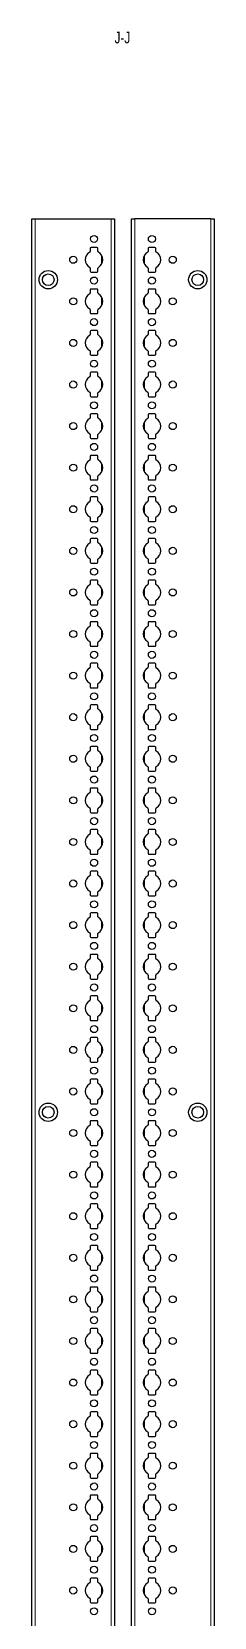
# Model space of a CAD drawing. Header units: millimetres. Extents: x -199 to 1318, y -1371 to 1377.
# Drawn here: x 1209 to 1318, y 7 to 960 of the extents above; entities that cross this region are included whole.
import ezdxf

# ---------------------------------------------------------------- set-up
doc = ezdxf.new("R2010")
doc.units = ezdxf.units.MM
doc.layers.add('FORMAT', color=7, linetype='Continuous')
doc.styles.add('SLDTEXTSTYLE0', font='TXT', dxfattribs={"width": 0.75})

msp = doc.modelspace()

# ---------------------------------------------------------------- linework, layer by layer
at = {"color": 7, "linetype": 'Continuous', "lineweight": 25}
for p, q in [((1208.55, -851.79), (1208.55, 847.21)), ((1208.55, 847.21), (1210.55, 847.21)), ((1210.55, 847.21), (1256.25, 847.21)), ((1256.25, 847.21), (1258.25, 847.21)), ((1258.25, 847.21), (1258.25, -851.79)), ((1268.25, -851.79), (1268.25, 847.21)), ((1268.25, 847.21), (1270.25, 847.21)), ((1315.95, 847.21), (1270.25, 847.21)), ((1315.95, 847.21), (1317.95, 847.21)), ((1317.95, 847.21), (1317.95, -851.79)), ((1243.6, 829.61), (1243.6, 827.73)), ((1247.7, 830.11), (1244.1, 830.11)), ((1248.2, 827.73), (1248.2, 829.61)), ((1278.3, 829.61), (1278.3, 827.73)), ((1282.4, 830.11), (1278.8, 830.11)), ((1282.9, 827.73), (1282.9, 829.61)), ((1243.6, 817.68), (1243.6, 815.81)), ((1244.1, 815.31), (1247.7, 815.31)), ((1248.2, 815.81), (1248.2, 817.68)), ((1278.3, 817.68), (1278.3, 815.81)), ((1278.8, 815.31), (1282.4, 815.31)), ((1282.9, 815.81), (1282.9, 817.68)), ((1243.6, 804.61), (1243.6, 802.73)), ((1247.7, 805.11), (1244.1, 805.11)), ((1248.2, 802.73), (1248.2, 804.61)), ((1278.3, 804.61), (1278.3, 802.73)), ((1282.4, 805.11), (1278.8, 805.11)), ((1282.9, 802.73), (1282.9, 804.61)), ((1243.6, 792.68), (1243.6, 790.81)), ((1248.2, 790.81), (1248.2, 792.68)), ((1278.3, 792.68), (1278.3, 790.81)), ((1282.9, 790.81), (1282.9, 792.68)), ((1244.1, 790.31), (1247.7, 790.31)), ((1278.8, 790.31), (1282.4, 790.31)), ((1243.6, 779.61), (1243.6, 777.73)), ((1247.7, 780.11), (1244.1, 780.11)), ((1248.2, 777.73), (1248.2, 779.61)), ((1278.3, 779.61), (1278.3, 777.73)), ((1282.4, 780.11), (1278.8, 780.11)), ((1282.9, 777.73), (1282.9, 779.61)), ((1243.6, 767.68), (1243.6, 765.81)), ((1244.1, 765.31), (1247.7, 765.31)), ((1248.2, 765.81), (1248.2, 767.68)), ((1278.3, 767.68), (1278.3, 765.81)), ((1278.8, 765.31), (1282.4, 765.31)), ((1282.9, 765.81), (1282.9, 767.68)), ((1243.6, 754.61), (1243.6, 752.73)), ((1247.7, 755.11), (1244.1, 755.11)), ((1248.2, 752.73), (1248.2, 754.61)), ((1278.3, 754.61), (1278.3, 752.73)), ((1282.4, 755.11), (1278.8, 755.11)), ((1282.9, 752.73), (1282.9, 754.61)), ((1243.6, 742.68), (1243.6, 740.81)), ((1244.1, 740.31), (1247.7, 740.31)), ((1248.2, 740.81), (1248.2, 742.68)), ((1278.3, 742.68), (1278.3, 740.81)), ((1278.8, 740.31), (1282.4, 740.31)), ((1282.9, 740.81), (1282.9, 742.68)), ((1243.6, 729.61), (1243.6, 727.73)), ((1247.7, 730.11), (1244.1, 730.11)), ((1248.2, 727.73), (1248.2, 729.61)), ((1278.3, 729.61), (1278.3, 727.73)), ((1282.4, 730.11), (1278.8, 730.11)), ((1282.9, 727.73), (1282.9, 729.61)), ((1243.6, 717.68), (1243.6, 715.81)), ((1244.1, 715.31), (1247.7, 715.31)), ((1248.2, 715.81), (1248.2, 717.68)), ((1278.3, 717.68), (1278.3, 715.81)), ((1278.8, 715.31), (1282.4, 715.31)), ((1282.9, 715.81), (1282.9, 717.68)), ((1243.6, 704.61), (1243.6, 702.73)), ((1247.7, 705.11), (1244.1, 705.11)), ((1248.2, 702.73), (1248.2, 704.61)), ((1278.3, 704.61), (1278.3, 702.73)), ((1282.4, 705.11), (1278.8, 705.11)), ((1282.9, 702.73), (1282.9, 704.61)), ((1243.6, 692.68), (1243.6, 690.81)), ((1244.1, 690.31), (1247.7, 690.31)), ((1248.2, 690.81), (1248.2, 692.68)), ((1278.3, 692.68), (1278.3, 690.81)), ((1278.8, 690.31), (1282.4, 690.31)), ((1282.9, 690.81), (1282.9, 692.68)), ((1243.6, 679.61), (1243.6, 677.73)), ((1247.7, 680.11), (1244.1, 680.11)), ((1248.2, 677.73), (1248.2, 679.61)), ((1278.3, 679.61), (1278.3, 677.73)), ((1282.4, 680.11), (1278.8, 680.11)), ((1282.9, 677.73), (1282.9, 679.61)), ((1243.6, 667.68), (1243.6, 665.81)), ((1248.2, 665.81), (1248.2, 667.68)), ((1278.3, 667.68), (1278.3, 665.81)), ((1282.9, 665.81), (1282.9, 667.68)), ((1244.1, 665.31), (1247.7, 665.31)), ((1278.8, 665.31), (1282.4, 665.31)), ((1243.6, 654.61), (1243.6, 652.73)), ((1247.7, 655.11), (1244.1, 655.11)), ((1248.2, 652.73), (1248.2, 654.61)), ((1278.3, 654.61), (1278.3, 652.73)), ((1282.4, 655.11), (1278.8, 655.11)), ((1282.9, 652.73), (1282.9, 654.61)), ((1243.6, 642.68), (1243.6, 640.81)), ((1244.1, 640.31), (1247.7, 640.31)), ((1248.2, 640.81), (1248.2, 642.68)), ((1278.3, 642.68), (1278.3, 640.81)), ((1278.8, 640.31), (1282.4, 640.31)), ((1282.9, 640.81), (1282.9, 642.68)), ((1243.6, 629.61), (1243.6, 627.73)), ((1247.7, 630.11), (1244.1, 630.11)), ((1248.2, 627.73), (1248.2, 629.61)), ((1278.3, 629.61), (1278.3, 627.73)), ((1282.4, 630.11), (1278.8, 630.11)), ((1282.9, 627.73), (1282.9, 629.61)), ((1243.6, 617.68), (1243.6, 615.81)), ((1244.1, 615.31), (1247.7, 615.31)), ((1248.2, 615.81), (1248.2, 617.68)), ((1278.3, 617.68), (1278.3, 615.81)), ((1278.8, 615.31), (1282.4, 615.31)), ((1282.9, 615.81), (1282.9, 617.68)), ((1243.6, 604.61), (1243.6, 602.73)), ((1247.7, 605.11), (1244.1, 605.11)), ((1248.2, 602.73), (1248.2, 604.61)), ((1278.3, 604.61), (1278.3, 602.73)), ((1282.4, 605.11), (1278.8, 605.11)), ((1282.9, 602.73), (1282.9, 604.61)), ((1243.6, 592.68), (1243.6, 590.81)), ((1248.2, 590.81), (1248.2, 592.68)), ((1278.3, 592.68), (1278.3, 590.81)), ((1282.9, 590.81), (1282.9, 592.68)), ((1244.1, 590.31), (1247.7, 590.31)), ((1278.8, 590.31), (1282.4, 590.31)), ((1243.6, 579.61), (1243.6, 577.73)), ((1247.7, 580.11), (1244.1, 580.11)), ((1248.2, 577.73), (1248.2, 579.61)), ((1278.3, 579.61), (1278.3, 577.73)), ((1282.4, 580.11), (1278.8, 580.11)), ((1282.9, 577.73), (1282.9, 579.61)), ((1243.6, 567.68), (1243.6, 565.81)), ((1244.1, 565.31), (1247.7, 565.31)), ((1248.2, 565.81), (1248.2, 567.68)), ((1278.3, 567.68), (1278.3, 565.81)), ((1278.8, 565.31), (1282.4, 565.31)), ((1282.9, 565.81), (1282.9, 567.68)), ((1243.6, 554.61), (1243.6, 552.73)), ((1247.7, 555.11), (1244.1, 555.11)), ((1248.2, 552.73), (1248.2, 554.61)), ((1278.3, 554.61), (1278.3, 552.73)), ((1282.4, 555.11), (1278.8, 555.11)), ((1282.9, 552.73), (1282.9, 554.61)), ((1243.6, 542.68), (1243.6, 540.81)), ((1244.1, 540.31), (1247.7, 540.31)), ((1248.2, 540.81), (1248.2, 542.68)), ((1278.3, 542.68), (1278.3, 540.81)), ((1278.8, 540.31), (1282.4, 540.31)), ((1282.9, 540.81), (1282.9, 542.68)), ((1243.6, 529.61), (1243.6, 527.73)), ((1247.7, 530.11), (1244.1, 530.11)), ((1248.2, 527.73), (1248.2, 529.61)), ((1278.3, 529.61), (1278.3, 527.73)), ((1282.4, 530.11), (1278.8, 530.11)), ((1282.9, 527.73), (1282.9, 529.61)), ((1243.6, 517.68), (1243.6, 515.81)), ((1244.1, 515.31), (1247.7, 515.31)), ((1248.2, 515.81), (1248.2, 517.68)), ((1278.3, 517.68), (1278.3, 515.81)), ((1278.8, 515.31), (1282.4, 515.31)), ((1282.9, 515.81), (1282.9, 517.68)), ((1243.6, 504.61), (1243.6, 502.73)), ((1247.7, 505.11), (1244.1, 505.11)), ((1248.2, 502.73), (1248.2, 504.61)), ((1278.3, 504.61), (1278.3, 502.73)), ((1282.4, 505.11), (1278.8, 505.11)), ((1282.9, 502.73), (1282.9, 504.61)), ((1243.6, 492.68), (1243.6, 490.81)), ((1244.1, 490.31), (1247.7, 490.31)), ((1248.2, 490.81), (1248.2, 492.68)), ((1278.3, 492.68), (1278.3, 490.81)), ((1278.8, 490.31), (1282.4, 490.31)), ((1282.9, 490.81), (1282.9, 492.68)), ((1243.6, 479.61), (1243.6, 477.73)), ((1247.7, 480.11), (1244.1, 480.11)), ((1248.2, 477.73), (1248.2, 479.61)), ((1278.3, 479.61), (1278.3, 477.73)), ((1282.4, 480.11), (1278.8, 480.11)), ((1282.9, 477.73), (1282.9, 479.61)), ((1243.6, 467.68), (1243.6, 465.81)), ((1248.2, 465.81), (1248.2, 467.68)), ((1278.3, 467.68), (1278.3, 465.81)), ((1282.9, 465.81), (1282.9, 467.68)), ((1244.1, 465.31), (1247.7, 465.31)), ((1278.8, 465.31), (1282.4, 465.31)), ((1243.6, 454.61), (1243.6, 452.73)), ((1247.7, 455.11), (1244.1, 455.11)), ((1248.2, 452.73), (1248.2, 454.61)), ((1278.3, 454.61), (1278.3, 452.73)), ((1282.4, 455.11), (1278.8, 455.11)), ((1282.9, 452.73), (1282.9, 454.61)), ((1243.6, 442.68), (1243.6, 440.81)), ((1244.1, 440.31), (1247.7, 440.31)), ((1248.2, 440.81), (1248.2, 442.68)), ((1278.3, 442.68), (1278.3, 440.81)), ((1278.8, 440.31), (1282.4, 440.31)), ((1282.9, 440.81), (1282.9, 442.68)), ((1243.6, 429.61), (1243.6, 427.73)), ((1247.7, 430.11), (1244.1, 430.11)), ((1248.2, 427.73), (1248.2, 429.61)), ((1278.3, 429.61), (1278.3, 427.73)), ((1282.4, 430.11), (1278.8, 430.11)), ((1282.9, 427.73), (1282.9, 429.61)), ((1243.6, 417.68), (1243.6, 415.81)), ((1244.1, 415.31), (1247.7, 415.31)), ((1248.2, 415.81), (1248.2, 417.68)), ((1278.3, 417.68), (1278.3, 415.81)), ((1278.8, 415.31), (1282.4, 415.31)), ((1282.9, 415.81), (1282.9, 417.68)), ((1243.6, 404.61), (1243.6, 402.73)), ((1247.7, 405.11), (1244.1, 405.11)), ((1248.2, 402.73), (1248.2, 404.61)), ((1278.3, 404.61), (1278.3, 402.73)), ((1282.4, 405.11), (1278.8, 405.11)), ((1282.9, 402.73), (1282.9, 404.61)), ((1243.6, 392.68), (1243.6, 390.81)), ((1248.2, 390.81), (1248.2, 392.68)), ((1278.3, 392.68), (1278.3, 390.81)), ((1282.9, 390.81), (1282.9, 392.68)), ((1244.1, 390.31), (1247.7, 390.31)), ((1278.8, 390.31), (1282.4, 390.31)), ((1243.6, 379.61), (1243.6, 377.73)), ((1247.7, 380.11), (1244.1, 380.11)), ((1248.2, 377.73), (1248.2, 379.61)), ((1278.3, 379.61), (1278.3, 377.73)), ((1282.4, 380.11), (1278.8, 380.11)), ((1282.9, 377.73), (1282.9, 379.61)), ((1243.6, 367.68), (1243.6, 365.81)), ((1244.1, 365.31), (1247.7, 365.31)), ((1248.2, 365.81), (1248.2, 367.68)), ((1278.3, 367.68), (1278.3, 365.81)), ((1278.8, 365.31), (1282.4, 365.31)), ((1282.9, 365.81), (1282.9, 367.68)), ((1243.6, 354.61), (1243.6, 352.73)), ((1247.7, 355.11), (1244.1, 355.11)), ((1248.2, 352.73), (1248.2, 354.61)), ((1278.3, 354.61), (1278.3, 352.73)), ((1282.4, 355.11), (1278.8, 355.11)), ((1282.9, 352.73), (1282.9, 354.61)), ((1243.6, 342.68), (1243.6, 340.81)), ((1244.1, 340.31), (1247.7, 340.31)), ((1248.2, 340.81), (1248.2, 342.68)), ((1278.3, 342.68), (1278.3, 340.81)), ((1278.8, 340.31), (1282.4, 340.31)), ((1282.9, 340.81), (1282.9, 342.68)), ((1243.6, 329.61), (1243.6, 327.73)), ((1247.7, 330.11), (1244.1, 330.11)), ((1248.2, 327.73), (1248.2, 329.61)), ((1278.3, 329.61), (1278.3, 327.73)), ((1282.4, 330.11), (1278.8, 330.11)), ((1282.9, 327.73), (1282.9, 329.61)), ((1243.6, 317.68), (1243.6, 315.81)), ((1244.1, 315.31), (1247.7, 315.31)), ((1248.2, 315.81), (1248.2, 317.68)), ((1278.3, 317.68), (1278.3, 315.81)), ((1278.8, 315.31), (1282.4, 315.31)), ((1282.9, 315.81), (1282.9, 317.68)), ((1247.7, 305.11), (1244.1, 305.11)), ((1282.4, 305.11), (1278.8, 305.11)), ((1243.6, 304.61), (1243.6, 302.73)), ((1248.2, 302.73), (1248.2, 304.61)), ((1278.3, 304.61), (1278.3, 302.73)), ((1282.9, 302.73), (1282.9, 304.61)), ((1243.6, 292.68), (1243.6, 290.81)), ((1244.1, 290.31), (1247.7, 290.31)), ((1248.2, 290.81), (1248.2, 292.68)), ((1278.3, 292.68), (1278.3, 290.81)), ((1278.8, 290.31), (1282.4, 290.31)), ((1282.9, 290.81), (1282.9, 292.68)), ((1243.6, 279.61), (1243.6, 277.73)), ((1247.7, 280.11), (1244.1, 280.11)), ((1248.2, 277.73), (1248.2, 279.61)), ((1278.3, 279.61), (1278.3, 277.73)), ((1282.4, 280.11), (1278.8, 280.11)), ((1282.9, 277.73), (1282.9, 279.61)), ((1243.6, 267.68), (1243.6, 265.81)), ((1248.2, 265.81), (1248.2, 267.68)), ((1278.3, 267.68), (1278.3, 265.81)), ((1282.9, 265.81), (1282.9, 267.68)), ((1244.1, 265.31), (1247.7, 265.31)), ((1278.8, 265.31), (1282.4, 265.31)), ((1243.6, 254.61), (1243.6, 252.73)), ((1247.7, 255.11), (1244.1, 255.11)), ((1248.2, 252.73), (1248.2, 254.61)), ((1278.3, 254.61), (1278.3, 252.73)), ((1282.4, 255.11), (1278.8, 255.11)), ((1282.9, 252.73), (1282.9, 254.61)), ((1243.6, 242.68), (1243.6, 240.81)), ((1244.1, 240.31), (1247.7, 240.31)), ((1248.2, 240.81), (1248.2, 242.68)), ((1278.3, 242.68), (1278.3, 240.81)), ((1278.8, 240.31), (1282.4, 240.31)), ((1282.9, 240.81), (1282.9, 242.68)), ((1243.6, 229.61), (1243.6, 227.73)), ((1247.7, 230.11), (1244.1, 230.11)), ((1248.2, 227.73), (1248.2, 229.61)), ((1278.3, 229.61), (1278.3, 227.73)), ((1282.4, 230.11), (1278.8, 230.11)), ((1282.9, 227.73), (1282.9, 229.61)), ((1243.6, 217.68), (1243.6, 215.81)), ((1244.1, 215.31), (1247.7, 215.31)), ((1248.2, 215.81), (1248.2, 217.68)), ((1278.3, 217.68), (1278.3, 215.81)), ((1278.8, 215.31), (1282.4, 215.31)), ((1282.9, 215.81), (1282.9, 217.68)), ((1243.6, 204.61), (1243.6, 202.73)), ((1247.7, 205.11), (1244.1, 205.11)), ((1248.2, 202.73), (1248.2, 204.61)), ((1278.3, 204.61), (1278.3, 202.73)), ((1282.4, 205.11), (1278.8, 205.11)), ((1282.9, 202.73), (1282.9, 204.61)), ((1243.6, 192.68), (1243.6, 190.81)), ((1248.2, 190.81), (1248.2, 192.68)), ((1278.3, 192.68), (1278.3, 190.81)), ((1282.9, 190.81), (1282.9, 192.68)), ((1244.1, 190.31), (1247.7, 190.31)), ((1278.8, 190.31), (1282.4, 190.31)), ((1243.6, 179.61), (1243.6, 177.73)), ((1247.7, 180.11), (1244.1, 180.11)), ((1248.2, 177.73), (1248.2, 179.61)), ((1278.3, 179.61), (1278.3, 177.73)), ((1282.4, 180.11), (1278.8, 180.11)), ((1282.9, 177.73), (1282.9, 179.61)), ((1243.6, 167.68), (1243.6, 165.81)), ((1244.1, 165.31), (1247.7, 165.31)), ((1248.2, 165.81), (1248.2, 167.68)), ((1278.3, 167.68), (1278.3, 165.81)), ((1278.8, 165.31), (1282.4, 165.31)), ((1282.9, 165.81), (1282.9, 167.68)), ((1243.6, 154.61), (1243.6, 152.73)), ((1247.7, 155.11), (1244.1, 155.11)), ((1248.2, 152.73), (1248.2, 154.61)), ((1278.3, 154.61), (1278.3, 152.73)), ((1282.4, 155.11), (1278.8, 155.11)), ((1282.9, 152.73), (1282.9, 154.61)), ((1243.6, 142.68), (1243.6, 140.81)), ((1244.1, 140.31), (1247.7, 140.31)), ((1248.2, 140.81), (1248.2, 142.68)), ((1278.3, 142.68), (1278.3, 140.81)), ((1278.8, 140.31), (1282.4, 140.31)), ((1282.9, 140.81), (1282.9, 142.68)), ((1243.6, 129.61), (1243.6, 127.73)), ((1247.7, 130.11), (1244.1, 130.11)), ((1248.2, 127.73), (1248.2, 129.61)), ((1278.3, 129.61), (1278.3, 127.73)), ((1282.4, 130.11), (1278.8, 130.11)), ((1282.9, 127.73), (1282.9, 129.61)), ((1243.6, 117.68), (1243.6, 115.81)), ((1244.1, 115.31), (1247.7, 115.31)), ((1248.2, 115.81), (1248.2, 117.68)), ((1278.3, 117.68), (1278.3, 115.81)), ((1278.8, 115.31), (1282.4, 115.31)), ((1282.9, 115.81), (1282.9, 117.68)), ((1247.7, 105.11), (1244.1, 105.11)), ((1282.4, 105.11), (1278.8, 105.11)), ((1243.6, 104.61), (1243.6, 102.73)), ((1248.2, 102.73), (1248.2, 104.61)), ((1278.3, 104.61), (1278.3, 102.73)), ((1282.9, 102.73), (1282.9, 104.61)), ((1243.6, 92.68), (1243.6, 90.81)), ((1244.1, 90.31), (1247.7, 90.31)), ((1248.2, 90.81), (1248.2, 92.68)), ((1278.3, 92.68), (1278.3, 90.81)), ((1278.8, 90.31), (1282.4, 90.31)), ((1282.9, 90.81), (1282.9, 92.68)), ((1243.6, 79.61), (1243.6, 77.73)), ((1247.7, 80.11), (1244.1, 80.11)), ((1248.2, 77.73), (1248.2, 79.61)), ((1278.3, 79.61), (1278.3, 77.73)), ((1282.4, 80.11), (1278.8, 80.11)), ((1282.9, 77.73), (1282.9, 79.61)), ((1243.6, 67.68), (1243.6, 65.81)), ((1248.2, 65.81), (1248.2, 67.68)), ((1278.3, 67.68), (1278.3, 65.81)), ((1282.9, 65.81), (1282.9, 67.68)), ((1244.1, 65.31), (1247.7, 65.31)), ((1278.8, 65.31), (1282.4, 65.31)), ((1243.6, 54.61), (1243.6, 52.73)), ((1247.7, 55.11), (1244.1, 55.11)), ((1248.2, 52.73), (1248.2, 54.61)), ((1278.3, 54.61), (1278.3, 52.73)), ((1282.4, 55.11), (1278.8, 55.11)), ((1282.9, 52.73), (1282.9, 54.61)), ((1243.6, 42.68), (1243.6, 40.81)), ((1244.1, 40.31), (1247.7, 40.31)), ((1248.2, 40.81), (1248.2, 42.68)), ((1278.3, 42.68), (1278.3, 40.81)), ((1278.8, 40.31), (1282.4, 40.31)), ((1282.9, 40.81), (1282.9, 42.68)), ((1243.6, 29.61), (1243.6, 27.73)), ((1247.7, 30.11), (1244.1, 30.11)), ((1248.2, 27.73), (1248.2, 29.61)), ((1278.3, 29.61), (1278.3, 27.73)), ((1282.4, 30.11), (1278.8, 30.11)), ((1282.9, 27.73), (1282.9, 29.61)), ((1243.6, 17.68), (1243.6, 15.81)), ((1244.1, 15.31), (1247.7, 15.31)), ((1248.2, 15.81), (1248.2, 17.68)), ((1278.3, 17.68), (1278.3, 15.81)), ((1278.8, 15.31), (1282.4, 15.31)), ((1282.9, 15.81), (1282.9, 17.68))]:
    msp.add_line(p, q, dxfattribs=at)
at = {"color": 8, "linetype": 'Continuous', "lineweight": 18}
for p, q in [((1210.55, 847.21), (1210.55, -851.79)), ((1256.25, -851.79), (1256.25, 847.21)), ((1270.25, 847.21), (1270.25, -851.79)), ((1315.95, -851.79), (1315.95, 847.21)), ((1250.4, 820), (1250.4, 825.41)), ((1276.1, 825.41), (1276.1, 820)), ((1250.4, 795), (1250.4, 800.41)), ((1276.1, 800.41), (1276.1, 795)), ((1250.4, 770), (1250.4, 775.41)), ((1276.1, 775.41), (1276.1, 770)), ((1250.4, 745), (1250.4, 750.41)), ((1276.1, 750.41), (1276.1, 745)), ((1250.4, 720), (1250.4, 725.41)), ((1276.1, 725.41), (1276.1, 720)), ((1250.4, 695), (1250.4, 700.41)), ((1276.1, 700.41), (1276.1, 695)), ((1250.4, 670), (1250.4, 675.41)), ((1276.1, 675.41), (1276.1, 670)), ((1250.4, 645), (1250.4, 650.41)), ((1276.1, 650.41), (1276.1, 645)), ((1250.4, 620), (1250.4, 625.41)), ((1276.1, 625.41), (1276.1, 620)), ((1250.4, 595), (1250.4, 600.41)), ((1276.1, 600.41), (1276.1, 595)), ((1250.4, 570), (1250.4, 575.41)), ((1276.1, 575.41), (1276.1, 570)), ((1250.4, 545), (1250.4, 550.41)), ((1276.1, 550.41), (1276.1, 545)), ((1250.4, 520), (1250.4, 525.41)), ((1276.1, 525.41), (1276.1, 520)), ((1250.4, 495), (1250.4, 500.41)), ((1276.1, 500.41), (1276.1, 495)), ((1250.4, 470), (1250.4, 475.41)), ((1276.1, 475.41), (1276.1, 470)), ((1250.4, 445), (1250.4, 450.41)), ((1276.1, 450.41), (1276.1, 445)), ((1250.4, 420), (1250.4, 425.41)), ((1276.1, 425.41), (1276.1, 420)), ((1250.4, 395), (1250.4, 400.41)), ((1276.1, 400.41), (1276.1, 395)), ((1250.4, 370), (1250.4, 375.41)), ((1276.1, 375.41), (1276.1, 370)), ((1250.4, 345), (1250.4, 350.41)), ((1276.1, 350.41), (1276.1, 345)), ((1250.4, 320), (1250.4, 325.41)), ((1276.1, 325.41), (1276.1, 320)), ((1250.4, 295), (1250.4, 300.41)), ((1276.1, 300.41), (1276.1, 295)), ((1250.4, 270), (1250.4, 275.41)), ((1276.1, 275.41), (1276.1, 270)), ((1250.4, 245), (1250.4, 250.41)), ((1276.1, 250.41), (1276.1, 245)), ((1250.4, 220), (1250.4, 225.41)), ((1276.1, 225.41), (1276.1, 220)), ((1250.4, 195), (1250.4, 200.41)), ((1276.1, 200.41), (1276.1, 195)), ((1250.4, 170), (1250.4, 175.41)), ((1276.1, 175.41), (1276.1, 170)), ((1250.4, 145), (1250.4, 150.41)), ((1276.1, 150.41), (1276.1, 145)), ((1250.4, 120), (1250.4, 125.41)), ((1276.1, 125.41), (1276.1, 120)), ((1250.4, 95), (1250.4, 100.41)), ((1276.1, 100.41), (1276.1, 95)), ((1250.4, 70), (1250.4, 75.41)), ((1276.1, 75.41), (1276.1, 70)), ((1250.4, 45), (1250.4, 50.41)), ((1276.1, 50.41), (1276.1, 45)), ((1250.4, 20), (1250.4, 25.41)), ((1276.1, 25.41), (1276.1, 20))]:
    msp.add_line(p, q, dxfattribs=at)
at = {"color": 7, "linetype": 'Continuous', "lineweight": 25}
for centre, radius in [((1245.9, 835.21), 2.12), ((1280.6, 835.21), 2.13), ((1233.4, 822.71), 2.13), ((1293.1, 822.71), 2.13), ((1218.4, 810.71), 5.5), ((1218.4, 810.71), 3.5), ((1245.9, 810.21), 2.12), ((1280.6, 810.21), 2.13), ((1308.1, 810.71), 5.5), ((1308.1, 810.71), 3.5), ((1233.4, 797.71), 2.13), ((1293.1, 797.71), 2.13), ((1245.9, 785.21), 2.12), ((1280.6, 785.21), 2.13), ((1233.4, 772.71), 2.13), ((1293.1, 772.71), 2.13), ((1245.9, 760.21), 2.12), ((1280.6, 760.21), 2.13), ((1233.4, 747.71), 2.13), ((1293.1, 747.71), 2.13), ((1245.9, 735.21), 2.12), ((1280.6, 735.21), 2.13), ((1233.4, 722.71), 2.13), ((1293.1, 722.71), 2.13), ((1245.9, 710.21), 2.13), ((1280.6, 710.21), 2.13), ((1233.4, 697.71), 2.13), ((1293.1, 697.71), 2.13), ((1245.9, 685.21), 2.13), ((1280.6, 685.21), 2.13), ((1233.4, 672.71), 2.13), ((1293.1, 672.71), 2.13), ((1245.9, 660.21), 2.13), ((1280.6, 660.21), 2.13), ((1233.4, 647.71), 2.13), ((1293.1, 647.71), 2.13), ((1245.9, 635.21), 2.13), ((1280.6, 635.21), 2.13), ((1233.4, 622.71), 2.13), ((1293.1, 622.71), 2.13), ((1245.9, 610.21), 2.13), ((1280.6, 610.21), 2.13), ((1233.4, 597.71), 2.13), ((1293.1, 597.71), 2.13), ((1245.9, 585.21), 2.13), ((1280.6, 585.21), 2.13), ((1233.4, 572.71), 2.13), ((1293.1, 572.71), 2.13), ((1245.9, 560.21), 2.13), ((1280.6, 560.21), 2.13), ((1233.4, 547.71), 2.13), ((1293.1, 547.71), 2.13), ((1245.9, 535.21), 2.13), ((1280.6, 535.21), 2.13), ((1233.4, 522.71), 2.13), ((1293.1, 522.71), 2.13), ((1245.9, 510.21), 2.13), ((1280.6, 510.21), 2.13), ((1233.4, 497.71), 2.13), ((1293.1, 497.71), 2.13), ((1245.9, 485.21), 2.13), ((1280.6, 485.21), 2.13), ((1233.4, 472.71), 2.13), ((1293.1, 472.71), 2.13), ((1245.9, 460.21), 2.13), ((1280.6, 460.21), 2.13), ((1233.4, 447.71), 2.13), ((1293.1, 447.71), 2.13), ((1245.9, 435.21), 2.13), ((1280.6, 435.21), 2.13), ((1233.4, 422.71), 2.13), ((1293.1, 422.71), 2.13), ((1245.9, 410.21), 2.13), ((1280.6, 410.21), 2.13), ((1233.4, 397.71), 2.12), ((1293.1, 397.71), 2.13), ((1245.9, 385.21), 2.13), ((1280.6, 385.21), 2.13), ((1233.4, 372.71), 2.12), ((1293.1, 372.71), 2.13), ((1245.9, 360.21), 2.13), ((1280.6, 360.21), 2.13), ((1233.4, 347.71), 2.12), ((1293.1, 347.71), 2.13), ((1245.9, 335.21), 2.13), ((1280.6, 335.21), 2.12), ((1233.4, 322.71), 2.13), ((1293.1, 322.71), 2.13), ((1218.4, 310.21), 5.5), ((1308.1, 310.21), 5.5), ((1218.4, 310.21), 3.5), ((1245.9, 310.21), 2.13), ((1280.6, 310.21), 2.12), ((1308.1, 310.21), 3.5), ((1233.4, 297.71), 2.13), ((1293.1, 297.71), 2.13), ((1245.9, 285.21), 2.13), ((1280.6, 285.21), 2.12), ((1233.4, 272.71), 2.13), ((1293.1, 272.71), 2.13), ((1245.9, 260.21), 2.13), ((1280.6, 260.21), 2.12), ((1233.4, 247.71), 2.13), ((1293.1, 247.71), 2.13), ((1245.9, 235.21), 2.13), ((1280.6, 235.21), 2.12), ((1233.4, 222.71), 2.13), ((1293.1, 222.71), 2.13), ((1245.9, 210.21), 2.13), ((1280.6, 210.21), 2.12), ((1233.4, 197.71), 2.13), ((1293.1, 197.71), 2.13), ((1245.9, 185.21), 2.12), ((1280.6, 185.21), 2.12), ((1233.4, 172.71), 2.12), ((1293.1, 172.71), 2.13), ((1245.9, 160.21), 2.12), ((1280.6, 160.21), 2.12), ((1233.4, 147.71), 2.12), ((1293.1, 147.71), 2.13), ((1245.9, 135.21), 2.12), ((1280.6, 135.21), 2.12), ((1233.4, 122.71), 2.12), ((1293.1, 122.71), 2.13), ((1245.9, 110.21), 2.12), ((1280.6, 110.21), 2.12), ((1233.4, 97.71), 2.12), ((1293.1, 97.71), 2.13), ((1245.9, 85.21), 2.12), ((1280.6, 85.21), 2.12), ((1233.4, 72.71), 2.12), ((1293.1, 72.71), 2.13), ((1245.9, 60.21), 2.12), ((1280.6, 60.21), 2.12), ((1233.4, 47.71), 2.12), ((1293.1, 47.71), 2.13), ((1245.9, 35.21), 2.12), ((1280.6, 35.21), 2.12), ((1233.4, 22.71), 2.12), ((1293.1, 22.71), 2.13), ((1245.9, 10.21), 2.12), ((1280.6, 10.21), 2.12)]:
    msp.add_circle(centre, radius, dxfattribs=at)
for centre, radius, start, end in [((1244.1, 829.61), 0.5, 90, 180), ((1247.7, 829.61), 0.5, 0, 90), ((1278.8, 829.61), 0.5, 90, 180), ((1282.4, 829.61), 0.5, 0, 90), ((1245.9, 822.71), 5.25, 119.14074, 240.85926), ((1243.1, 827.73), 0.5, 299.14074, 0), ((1248.7, 827.73), 0.5, 180, 240.85926), ((1245.9, 822.71), 5.25, 299.14074, 60.85926), ((1280.6, 822.71), 5.25, 119.14074, 240.85926), ((1277.8, 827.73), 0.5, 299.14074, 0), ((1283.4, 827.73), 0.5, 180, 240.85926), ((1280.6, 822.71), 5.25, 299.14074, 60.85926), ((1243.1, 817.68), 0.5, 0, 60.85926), ((1244.1, 815.81), 0.5, 180, 270), ((1247.7, 815.81), 0.5, 270, 0), ((1248.7, 817.68), 0.5, 119.14074, 180), ((1277.8, 817.68), 0.5, 0, 60.85926), ((1278.8, 815.81), 0.5, 180, 270), ((1282.4, 815.81), 0.5, 270, 0), ((1283.4, 817.68), 0.5, 119.14074, 180), ((1245.9, 797.71), 5.25, 119.14074, 240.85926), ((1243.1, 802.73), 0.5, 299.14074, 0), ((1244.1, 804.61), 0.5, 90, 180), ((1247.7, 804.61), 0.5, 0, 90), ((1248.7, 802.73), 0.5, 180, 240.85926), ((1245.9, 797.71), 5.25, 299.14074, 60.85926), ((1280.6, 797.71), 5.25, 119.14074, 240.85926), ((1277.8, 802.73), 0.5, 299.14074, 0), ((1278.8, 804.61), 0.5, 90, 180), ((1282.4, 804.61), 0.5, 0, 90), ((1283.4, 802.73), 0.5, 180, 240.85926), ((1280.6, 797.71), 5.25, 299.14074, 60.85926), ((1243.1, 792.68), 0.5, 0, 60.85926), ((1248.7, 792.68), 0.5, 119.14074, 180), ((1277.8, 792.68), 0.5, 0, 60.85926), ((1283.4, 792.68), 0.5, 119.14074, 180), ((1244.1, 790.81), 0.5, 180, 270), ((1247.7, 790.81), 0.5, 270, 0), ((1278.8, 790.81), 0.5, 180, 270), ((1282.4, 790.81), 0.5, 270, 0), ((1245.9, 772.71), 5.25, 119.14074, 240.85926), ((1243.1, 777.73), 0.5, 299.14074, 0), ((1244.1, 779.61), 0.5, 90, 180), ((1247.7, 779.61), 0.5, 0, 90), ((1248.7, 777.73), 0.5, 180, 240.85926), ((1245.9, 772.71), 5.25, 299.14074, 60.85926), ((1280.6, 772.71), 5.25, 119.14074, 240.85926), ((1277.8, 777.73), 0.5, 299.14074, 0), ((1278.8, 779.61), 0.5, 90, 180), ((1282.4, 779.61), 0.5, 0, 90), ((1283.4, 777.73), 0.5, 180, 240.85926), ((1280.6, 772.71), 5.25, 299.14074, 60.85926), ((1243.1, 767.68), 0.5, 0, 60.85926), ((1244.1, 765.81), 0.5, 180, 270), ((1247.7, 765.81), 0.5, 270, 0), ((1248.7, 767.68), 0.5, 119.14074, 180), ((1277.8, 767.68), 0.5, 0, 60.85926), ((1278.8, 765.81), 0.5, 180, 270), ((1282.4, 765.81), 0.5, 270, 0), ((1283.4, 767.68), 0.5, 119.14074, 180), ((1244.1, 754.61), 0.5, 90, 180), ((1247.7, 754.61), 0.5, 0, 90), ((1278.8, 754.61), 0.5, 90, 180), ((1282.4, 754.61), 0.5, 0, 90), ((1245.9, 747.71), 5.25, 119.14074, 240.85926), ((1243.1, 752.73), 0.5, 299.14074, 0), ((1248.7, 752.73), 0.5, 180, 240.85926), ((1245.9, 747.71), 5.25, 299.14074, 60.85926), ((1280.6, 747.71), 5.25, 119.14074, 240.85926), ((1277.8, 752.73), 0.5, 299.14074, 0), ((1283.4, 752.73), 0.5, 180, 240.85926), ((1280.6, 747.71), 5.25, 299.14074, 60.85926), ((1243.1, 742.68), 0.5, 0, 60.85926), ((1244.1, 740.81), 0.5, 180, 270), ((1247.7, 740.81), 0.5, 270, 0), ((1248.7, 742.68), 0.5, 119.14074, 180), ((1277.8, 742.68), 0.5, 0, 60.85926), ((1278.8, 740.81), 0.5, 180, 270), ((1282.4, 740.81), 0.5, 270, 0), ((1283.4, 742.68), 0.5, 119.14074, 180), ((1245.9, 722.71), 5.25, 119.14074, 240.85926), ((1243.1, 727.73), 0.5, 299.14074, 0), ((1244.1, 729.61), 0.5, 90, 180), ((1247.7, 729.61), 0.5, 0, 90), ((1248.7, 727.73), 0.5, 180, 240.85926), ((1245.9, 722.71), 5.25, 299.14074, 60.85926), ((1280.6, 722.71), 5.25, 119.14074, 240.85926), ((1277.8, 727.73), 0.5, 299.14074, 0), ((1278.8, 729.61), 0.5, 90, 180), ((1282.4, 729.61), 0.5, 0, 90), ((1283.4, 727.73), 0.5, 180, 240.85926), ((1280.6, 722.71), 5.25, 299.14074, 60.85926), ((1243.1, 717.68), 0.5, 0, 60.85926), ((1244.1, 715.81), 0.5, 180, 270), ((1247.7, 715.81), 0.5, 270, 0), ((1248.7, 717.68), 0.5, 119.14074, 180), ((1277.8, 717.68), 0.5, 0, 60.85926), ((1278.8, 715.81), 0.5, 180, 270), ((1282.4, 715.81), 0.5, 270, 0), ((1283.4, 717.68), 0.5, 119.14074, 180), ((1245.9, 697.71), 5.25, 119.14074, 240.85926), ((1243.1, 702.73), 0.5, 299.14074, 0), ((1244.1, 704.61), 0.5, 90, 180), ((1247.7, 704.61), 0.5, 0, 90), ((1248.7, 702.73), 0.5, 180, 240.85926), ((1245.9, 697.71), 5.25, 299.14074, 60.85926), ((1280.6, 697.71), 5.25, 119.14074, 240.85926), ((1277.8, 702.73), 0.5, 299.14074, 0), ((1278.8, 704.61), 0.5, 90, 180), ((1282.4, 704.61), 0.5, 0, 90), ((1283.4, 702.73), 0.5, 180, 240.85926), ((1280.6, 697.71), 5.25, 299.14074, 60.85926), ((1243.1, 692.68), 0.5, 0, 60.85926), ((1244.1, 690.81), 0.5, 180, 270), ((1247.7, 690.81), 0.5, 270, 0), ((1248.7, 692.68), 0.5, 119.14074, 180), ((1277.8, 692.68), 0.5, 0, 60.85926), ((1278.8, 690.81), 0.5, 180, 270), ((1282.4, 690.81), 0.5, 270, 0), ((1283.4, 692.68), 0.5, 119.14074, 180), ((1245.9, 672.71), 5.25, 119.14074, 240.85926), ((1243.1, 677.73), 0.5, 299.14074, 0), ((1244.1, 679.61), 0.5, 90, 180), ((1247.7, 679.61), 0.5, 0, 90), ((1248.7, 677.73), 0.5, 180, 240.85926), ((1245.9, 672.71), 5.25, 299.14074, 60.85926), ((1280.6, 672.71), 5.25, 119.14074, 240.85926), ((1277.8, 677.73), 0.5, 299.14074, 0), ((1278.8, 679.61), 0.5, 90, 180), ((1282.4, 679.61), 0.5, 0, 90), ((1283.4, 677.73), 0.5, 180, 240.85926), ((1280.6, 672.71), 5.25, 299.14074, 60.85926), ((1243.1, 667.68), 0.5, 0, 60.85926), ((1248.7, 667.68), 0.5, 119.14074, 180), ((1277.8, 667.68), 0.5, 0, 60.85926), ((1283.4, 667.68), 0.5, 119.14074, 180), ((1244.1, 665.81), 0.5, 180, 270), ((1247.7, 665.81), 0.5, 270, 0), ((1278.8, 665.81), 0.5, 180, 270), ((1282.4, 665.81), 0.5, 270, 0), ((1245.9, 647.71), 5.25, 119.14074, 240.85926), ((1243.1, 652.73), 0.5, 299.14074, 0), ((1244.1, 654.61), 0.5, 90, 180), ((1247.7, 654.61), 0.5, 0, 90), ((1248.7, 652.73), 0.5, 180, 240.85926), ((1245.9, 647.71), 5.25, 299.14074, 60.85926), ((1280.6, 647.71), 5.25, 119.14074, 240.85926), ((1277.8, 652.73), 0.5, 299.14074, 0), ((1278.8, 654.61), 0.5, 90, 180), ((1282.4, 654.61), 0.5, 0, 90), ((1283.4, 652.73), 0.5, 180, 240.85926), ((1280.6, 647.71), 5.25, 299.14074, 60.85926), ((1243.1, 642.68), 0.5, 0, 60.85926), ((1244.1, 640.81), 0.5, 180, 270), ((1247.7, 640.81), 0.5, 270, 0), ((1248.7, 642.68), 0.5, 119.14074, 180), ((1277.8, 642.68), 0.5, 0, 60.85926), ((1278.8, 640.81), 0.5, 180, 270), ((1282.4, 640.81), 0.5, 270, 0), ((1283.4, 642.68), 0.5, 119.14074, 180), ((1244.1, 629.61), 0.5, 90, 180), ((1247.7, 629.61), 0.5, 0, 90), ((1278.8, 629.61), 0.5, 90, 180), ((1282.4, 629.61), 0.5, 0, 90), ((1245.9, 622.71), 5.25, 119.14074, 240.85926), ((1243.1, 627.73), 0.5, 299.14074, 0), ((1248.7, 627.73), 0.5, 180, 240.85926), ((1245.9, 622.71), 5.25, 299.14074, 60.85926), ((1280.6, 622.71), 5.25, 119.14074, 240.85926), ((1277.8, 627.73), 0.5, 299.14074, 0), ((1283.4, 627.73), 0.5, 180, 240.85926), ((1280.6, 622.71), 5.25, 299.14074, 60.85926), ((1243.1, 617.68), 0.5, 0, 60.85926), ((1244.1, 615.81), 0.5, 180, 270), ((1247.7, 615.81), 0.5, 270, 0), ((1248.7, 617.68), 0.5, 119.14074, 180), ((1277.8, 617.68), 0.5, 0, 60.85926), ((1278.8, 615.81), 0.5, 180, 270), ((1282.4, 615.81), 0.5, 270, 0), ((1283.4, 617.68), 0.5, 119.14074, 180), ((1245.9, 597.71), 5.25, 119.14074, 240.85926), ((1243.1, 602.73), 0.5, 299.14074, 0), ((1244.1, 604.61), 0.5, 90, 180), ((1247.7, 604.61), 0.5, 0, 90), ((1248.7, 602.73), 0.5, 180, 240.85926), ((1245.9, 597.71), 5.25, 299.14074, 60.85926), ((1280.6, 597.71), 5.25, 119.14074, 240.85926), ((1277.8, 602.73), 0.5, 299.14074, 0), ((1278.8, 604.61), 0.5, 90, 180), ((1282.4, 604.61), 0.5, 0, 90), ((1283.4, 602.73), 0.5, 180, 240.85926), ((1280.6, 597.71), 5.25, 299.14074, 60.85926), ((1243.1, 592.68), 0.5, 0, 60.85926), ((1248.7, 592.68), 0.5, 119.14074, 180), ((1277.8, 592.68), 0.5, 0, 60.85926), ((1283.4, 592.68), 0.5, 119.14074, 180), ((1244.1, 590.81), 0.5, 180, 270), ((1247.7, 590.81), 0.5, 270, 0), ((1278.8, 590.81), 0.5, 180, 270), ((1282.4, 590.81), 0.5, 270, 0), ((1245.9, 572.71), 5.25, 119.14074, 240.85926), ((1243.1, 577.73), 0.5, 299.14074, 0), ((1244.1, 579.61), 0.5, 90, 180), ((1247.7, 579.61), 0.5, 0, 90), ((1248.7, 577.73), 0.5, 180, 240.85926), ((1245.9, 572.71), 5.25, 299.14074, 60.85926), ((1280.6, 572.71), 5.25, 119.14074, 240.85926), ((1277.8, 577.73), 0.5, 299.14074, 0), ((1278.8, 579.61), 0.5, 90, 180), ((1282.4, 579.61), 0.5, 0, 90), ((1283.4, 577.73), 0.5, 180, 240.85926), ((1280.6, 572.71), 5.25, 299.14074, 60.85926), ((1243.1, 567.68), 0.5, 0, 60.85926), ((1244.1, 565.81), 0.5, 180, 270), ((1247.7, 565.81), 0.5, 270, 0), ((1248.7, 567.68), 0.5, 119.14074, 180), ((1277.8, 567.68), 0.5, 0, 60.85926), ((1278.8, 565.81), 0.5, 180, 270), ((1282.4, 565.81), 0.5, 270, 0), ((1283.4, 567.68), 0.5, 119.14074, 180), ((1244.1, 554.61), 0.5, 90, 180), ((1247.7, 554.61), 0.5, 0, 90), ((1278.8, 554.61), 0.5, 90, 180), ((1282.4, 554.61), 0.5, 0, 90), ((1245.9, 547.71), 5.25, 119.14074, 240.85926), ((1243.1, 552.73), 0.5, 299.14074, 0), ((1248.7, 552.73), 0.5, 180, 240.85926), ((1245.9, 547.71), 5.25, 299.14074, 60.85926), ((1280.6, 547.71), 5.25, 119.14074, 240.85926), ((1277.8, 552.73), 0.5, 299.14074, 0), ((1283.4, 552.73), 0.5, 180, 240.85926), ((1280.6, 547.71), 5.25, 299.14074, 60.85926), ((1243.1, 542.68), 0.5, 0, 60.85926), ((1244.1, 540.81), 0.5, 180, 270), ((1247.7, 540.81), 0.5, 270, 0), ((1248.7, 542.68), 0.5, 119.14074, 180), ((1277.8, 542.68), 0.5, 0, 60.85926), ((1278.8, 540.81), 0.5, 180, 270), ((1282.4, 540.81), 0.5, 270, 0), ((1283.4, 542.68), 0.5, 119.14074, 180), ((1245.9, 522.71), 5.25, 119.14074, 240.85926), ((1243.1, 527.73), 0.5, 299.14074, 0), ((1244.1, 529.61), 0.5, 90, 180), ((1247.7, 529.61), 0.5, 0, 90), ((1248.7, 527.73), 0.5, 180, 240.85926), ((1245.9, 522.71), 5.25, 299.14074, 60.85926), ((1280.6, 522.71), 5.25, 119.14074, 240.85926), ((1277.8, 527.73), 0.5, 299.14074, 0), ((1278.8, 529.61), 0.5, 90, 180), ((1282.4, 529.61), 0.5, 0, 90), ((1283.4, 527.73), 0.5, 180, 240.85926), ((1280.6, 522.71), 5.25, 299.14074, 60.85926), ((1243.1, 517.68), 0.5, 0, 60.85926), ((1244.1, 515.81), 0.5, 180, 270), ((1247.7, 515.81), 0.5, 270, 0), ((1248.7, 517.68), 0.5, 119.14074, 180), ((1277.8, 517.68), 0.5, 0, 60.85926), ((1278.8, 515.81), 0.5, 180, 270), ((1282.4, 515.81), 0.5, 270, 0), ((1283.4, 517.68), 0.5, 119.14074, 180), ((1245.9, 497.71), 5.25, 119.14074, 240.85926), ((1243.1, 502.73), 0.5, 299.14074, 0), ((1244.1, 504.61), 0.5, 90, 180), ((1247.7, 504.61), 0.5, 0, 90), ((1248.7, 502.73), 0.5, 180, 240.85926), ((1245.9, 497.71), 5.25, 299.14074, 60.85926), ((1280.6, 497.71), 5.25, 119.14074, 240.85926), ((1277.8, 502.73), 0.5, 299.14074, 0), ((1278.8, 504.61), 0.5, 90, 180), ((1282.4, 504.61), 0.5, 0, 90), ((1283.4, 502.73), 0.5, 180, 240.85926), ((1280.6, 497.71), 5.25, 299.14074, 60.85926), ((1243.1, 492.68), 0.5, 0, 60.85926), ((1244.1, 490.81), 0.5, 180, 270), ((1247.7, 490.81), 0.5, 270, 0), ((1248.7, 492.68), 0.5, 119.14074, 180), ((1277.8, 492.68), 0.5, 0, 60.85926), ((1278.8, 490.81), 0.5, 180, 270), ((1282.4, 490.81), 0.5, 270, 0), ((1283.4, 492.68), 0.5, 119.14074, 180), ((1245.9, 472.71), 5.25, 119.14074, 240.85926), ((1243.1, 477.73), 0.5, 299.14074, 0), ((1244.1, 479.61), 0.5, 90, 180), ((1247.7, 479.61), 0.5, 0, 90), ((1248.7, 477.73), 0.5, 180, 240.85926), ((1245.9, 472.71), 5.25, 299.14074, 60.85926), ((1280.6, 472.71), 5.25, 119.14074, 240.85926), ((1277.8, 477.73), 0.5, 299.14074, 0), ((1278.8, 479.61), 0.5, 90, 180), ((1282.4, 479.61), 0.5, 0, 90), ((1283.4, 477.73), 0.5, 180, 240.85926), ((1280.6, 472.71), 5.25, 299.14074, 60.85926), ((1243.1, 467.68), 0.5, 0, 60.85926), ((1248.7, 467.68), 0.5, 119.14074, 180), ((1277.8, 467.68), 0.5, 0, 60.85926), ((1283.4, 467.68), 0.5, 119.14074, 180), ((1244.1, 465.81), 0.5, 180, 270), ((1247.7, 465.81), 0.5, 270, 0), ((1278.8, 465.81), 0.5, 180, 270), ((1282.4, 465.81), 0.5, 270, 0), ((1245.9, 447.71), 5.25, 119.14074, 240.85926), ((1243.1, 452.73), 0.5, 299.14074, 0), ((1244.1, 454.61), 0.5, 90, 180), ((1247.7, 454.61), 0.5, 0, 90), ((1248.7, 452.73), 0.5, 180, 240.85926), ((1245.9, 447.71), 5.25, 299.14074, 60.85926), ((1280.6, 447.71), 5.25, 119.14074, 240.85926), ((1277.8, 452.73), 0.5, 299.14074, 0), ((1278.8, 454.61), 0.5, 90, 180), ((1282.4, 454.61), 0.5, 0, 90), ((1283.4, 452.73), 0.5, 180, 240.85926), ((1280.6, 447.71), 5.25, 299.14074, 60.85926), ((1243.1, 442.68), 0.5, 0, 60.85926), ((1244.1, 440.81), 0.5, 180, 270), ((1247.7, 440.81), 0.5, 270, 0), ((1248.7, 442.68), 0.5, 119.14074, 180), ((1277.8, 442.68), 0.5, 0, 60.85926), ((1278.8, 440.81), 0.5, 180, 270), ((1282.4, 440.81), 0.5, 270, 0), ((1283.4, 442.68), 0.5, 119.14074, 180), ((1244.1, 429.61), 0.5, 90, 180), ((1247.7, 429.61), 0.5, 0, 90), ((1278.8, 429.61), 0.5, 90, 180), ((1282.4, 429.61), 0.5, 0, 90), ((1245.9, 422.71), 5.25, 119.14074, 240.85926), ((1243.1, 427.73), 0.5, 299.14074, 0), ((1248.7, 427.73), 0.5, 180, 240.85926), ((1245.9, 422.71), 5.25, 299.14074, 60.85926), ((1280.6, 422.71), 5.25, 119.14074, 240.85926), ((1277.8, 427.73), 0.5, 299.14074, 0), ((1283.4, 427.73), 0.5, 180, 240.85926), ((1280.6, 422.71), 5.25, 299.14074, 60.85926), ((1243.1, 417.68), 0.5, 0, 60.85926), ((1244.1, 415.81), 0.5, 180, 270), ((1247.7, 415.81), 0.5, 270, 0), ((1248.7, 417.68), 0.5, 119.14074, 180), ((1277.8, 417.68), 0.5, 0, 60.85926), ((1278.8, 415.81), 0.5, 180, 270), ((1282.4, 415.81), 0.5, 270, 0), ((1283.4, 417.68), 0.5, 119.14074, 180), ((1245.9, 397.71), 5.25, 119.14074, 240.85926), ((1243.1, 402.73), 0.5, 299.14074, 0), ((1244.1, 404.61), 0.5, 90, 180), ((1247.7, 404.61), 0.5, 0, 90), ((1248.7, 402.73), 0.5, 180, 240.85926), ((1245.9, 397.71), 5.25, 299.14074, 60.85926), ((1280.6, 397.71), 5.25, 119.14074, 240.85926), ((1277.8, 402.73), 0.5, 299.14074, 0), ((1278.8, 404.61), 0.5, 90, 180), ((1282.4, 404.61), 0.5, 0, 90), ((1283.4, 402.73), 0.5, 180, 240.85926), ((1280.6, 397.71), 5.25, 299.14074, 60.85926), ((1243.1, 392.68), 0.5, 0, 60.85926), ((1248.7, 392.68), 0.5, 119.14074, 180), ((1277.8, 392.68), 0.5, 0, 60.85926), ((1283.4, 392.68), 0.5, 119.14074, 180), ((1244.1, 390.81), 0.5, 180, 270), ((1247.7, 390.81), 0.5, 270, 0), ((1278.8, 390.81), 0.5, 180, 270), ((1282.4, 390.81), 0.5, 270, 0), ((1245.9, 372.71), 5.25, 119.14074, 240.85926), ((1243.1, 377.73), 0.5, 299.14074, 0), ((1244.1, 379.61), 0.5, 90, 180), ((1247.7, 379.61), 0.5, 0, 90), ((1248.7, 377.73), 0.5, 180, 240.85926), ((1245.9, 372.71), 5.25, 299.14074, 60.85926), ((1280.6, 372.71), 5.25, 119.14074, 240.85926), ((1277.8, 377.73), 0.5, 299.14074, 0), ((1278.8, 379.61), 0.5, 90, 180), ((1282.4, 379.61), 0.5, 0, 90), ((1283.4, 377.73), 0.5, 180, 240.85926), ((1280.6, 372.71), 5.25, 299.14074, 60.85926), ((1243.1, 367.68), 0.5, 0, 60.85926), ((1244.1, 365.81), 0.5, 180, 270), ((1247.7, 365.81), 0.5, 270, 0), ((1248.7, 367.68), 0.5, 119.14074, 180), ((1277.8, 367.68), 0.5, 0, 60.85926), ((1278.8, 365.81), 0.5, 180, 270), ((1282.4, 365.81), 0.5, 270, 0), ((1283.4, 367.68), 0.5, 119.14074, 180), ((1243.1, 352.73), 0.5, 299.14074, 0), ((1244.1, 354.61), 0.5, 90, 180), ((1247.7, 354.61), 0.5, 0, 90), ((1248.7, 352.73), 0.5, 180, 240.85926), ((1277.8, 352.73), 0.5, 299.14074, 0), ((1278.8, 354.61), 0.5, 90, 180), ((1282.4, 354.61), 0.5, 0, 90), ((1283.4, 352.73), 0.5, 180, 240.85926), ((1245.9, 347.71), 5.25, 119.14074, 240.85926), ((1245.9, 347.71), 5.25, 299.14074, 60.85926), ((1280.6, 347.71), 5.25, 119.14074, 240.85926), ((1280.6, 347.71), 5.25, 299.14074, 60.85926), ((1243.1, 342.68), 0.5, 0, 60.85926), ((1244.1, 340.81), 0.5, 180, 270), ((1247.7, 340.81), 0.5, 270, 0), ((1248.7, 342.68), 0.5, 119.14074, 180), ((1277.8, 342.68), 0.5, 0, 60.85926), ((1278.8, 340.81), 0.5, 180, 270), ((1282.4, 340.81), 0.5, 270, 0), ((1283.4, 342.68), 0.5, 119.14074, 180), ((1245.9, 322.71), 5.25, 119.14074, 240.85926), ((1243.1, 327.73), 0.5, 299.14074, 0), ((1244.1, 329.61), 0.5, 90, 180), ((1247.7, 329.61), 0.5, 0, 90), ((1248.7, 327.73), 0.5, 180, 240.85926), ((1245.9, 322.71), 5.25, 299.14074, 60.85926), ((1280.6, 322.71), 5.25, 119.14074, 240.85926), ((1277.8, 327.73), 0.5, 299.14074, 0), ((1278.8, 329.61), 0.5, 90, 180), ((1282.4, 329.61), 0.5, 0, 90), ((1283.4, 327.73), 0.5, 180, 240.85926), ((1280.6, 322.71), 5.25, 299.14074, 60.85926), ((1243.1, 317.68), 0.5, 0, 60.85926), ((1244.1, 315.81), 0.5, 180, 270), ((1247.7, 315.81), 0.5, 270, 0), ((1248.7, 317.68), 0.5, 119.14074, 180), ((1277.8, 317.68), 0.5, 0, 60.85926), ((1278.8, 315.81), 0.5, 180, 270), ((1282.4, 315.81), 0.5, 270, 0), ((1283.4, 317.68), 0.5, 119.14074, 180), ((1244.1, 304.61), 0.5, 90, 180), ((1247.7, 304.61), 0.5, 0, 90), ((1278.8, 304.61), 0.5, 90, 180), ((1282.4, 304.61), 0.5, 0, 90), ((1245.9, 297.71), 5.25, 119.14074, 240.85926), ((1243.1, 302.73), 0.5, 299.14074, 0), ((1248.7, 302.73), 0.5, 180, 240.85926), ((1245.9, 297.71), 5.25, 299.14074, 60.85926), ((1280.6, 297.71), 5.25, 119.14074, 240.85926), ((1277.8, 302.73), 0.5, 299.14074, 0), ((1283.4, 302.73), 0.5, 180, 240.85926), ((1280.6, 297.71), 5.25, 299.14074, 60.85926), ((1243.1, 292.68), 0.5, 0, 60.85926), ((1244.1, 290.81), 0.5, 180, 270), ((1247.7, 290.81), 0.5, 270, 0), ((1248.7, 292.68), 0.5, 119.14074, 180), ((1277.8, 292.68), 0.5, 0, 60.85926), ((1278.8, 290.81), 0.5, 180, 270), ((1282.4, 290.81), 0.5, 270, 0), ((1283.4, 292.68), 0.5, 119.14074, 180), ((1245.9, 272.71), 5.25, 119.14074, 240.85926), ((1243.1, 277.73), 0.5, 299.14074, 0), ((1244.1, 279.61), 0.5, 90, 180), ((1247.7, 279.61), 0.5, 0, 90), ((1248.7, 277.73), 0.5, 180, 240.85926), ((1245.9, 272.71), 5.25, 299.14074, 60.85926), ((1280.6, 272.71), 5.25, 119.14074, 240.85926), ((1277.8, 277.73), 0.5, 299.14074, 0), ((1278.8, 279.61), 0.5, 90, 180), ((1282.4, 279.61), 0.5, 0, 90), ((1283.4, 277.73), 0.5, 180, 240.85926), ((1280.6, 272.71), 5.25, 299.14074, 60.85926), ((1243.1, 267.68), 0.5, 0, 60.85926), ((1248.7, 267.68), 0.5, 119.14074, 180), ((1277.8, 267.68), 0.5, 0, 60.85926), ((1283.4, 267.68), 0.5, 119.14074, 180), ((1244.1, 265.81), 0.5, 180, 270), ((1247.7, 265.81), 0.5, 270, 0), ((1278.8, 265.81), 0.5, 180, 270), ((1282.4, 265.81), 0.5, 270, 0), ((1245.9, 247.71), 5.25, 119.14074, 240.85926), ((1243.1, 252.73), 0.5, 299.14074, 0), ((1244.1, 254.61), 0.5, 90, 180), ((1247.7, 254.61), 0.5, 0, 90), ((1248.7, 252.73), 0.5, 180, 240.85926), ((1245.9, 247.71), 5.25, 299.14074, 60.85926), ((1280.6, 247.71), 5.25, 119.14074, 240.85926), ((1277.8, 252.73), 0.5, 299.14074, 0), ((1278.8, 254.61), 0.5, 90, 180), ((1282.4, 254.61), 0.5, 0, 90), ((1283.4, 252.73), 0.5, 180, 240.85926), ((1280.6, 247.71), 5.25, 299.14074, 60.85926), ((1243.1, 242.68), 0.5, 0, 60.85926), ((1244.1, 240.81), 0.5, 180, 270), ((1247.7, 240.81), 0.5, 270, 0), ((1248.7, 242.68), 0.5, 119.14074, 180), ((1277.8, 242.68), 0.5, 0, 60.85926), ((1278.8, 240.81), 0.5, 180, 270), ((1282.4, 240.81), 0.5, 270, 0), ((1283.4, 242.68), 0.5, 119.14074, 180), ((1244.1, 229.61), 0.5, 90, 180), ((1247.7, 229.61), 0.5, 0, 90), ((1278.8, 229.61), 0.5, 90, 180), ((1282.4, 229.61), 0.5, 0, 90), ((1245.9, 222.71), 5.25, 119.14074, 240.85926), ((1243.1, 227.73), 0.5, 299.14074, 0), ((1248.7, 227.73), 0.5, 180, 240.85926), ((1245.9, 222.71), 5.25, 299.14074, 60.85926), ((1280.6, 222.71), 5.25, 119.14074, 240.85926), ((1277.8, 227.73), 0.5, 299.14074, 0), ((1283.4, 227.73), 0.5, 180, 240.85926), ((1280.6, 222.71), 5.25, 299.14074, 60.85926), ((1243.1, 217.68), 0.5, 0, 60.85926), ((1244.1, 215.81), 0.5, 180, 270), ((1247.7, 215.81), 0.5, 270, 0), ((1248.7, 217.68), 0.5, 119.14074, 180), ((1277.8, 217.68), 0.5, 0, 60.85926), ((1278.8, 215.81), 0.5, 180, 270), ((1282.4, 215.81), 0.5, 270, 0), ((1283.4, 217.68), 0.5, 119.14074, 180), ((1245.9, 197.71), 5.25, 119.14074, 240.85926), ((1243.1, 202.73), 0.5, 299.14074, 0), ((1244.1, 204.61), 0.5, 90, 180), ((1247.7, 204.61), 0.5, 0, 90), ((1248.7, 202.73), 0.5, 180, 240.85926), ((1245.9, 197.71), 5.25, 299.14074, 60.85926), ((1280.6, 197.71), 5.25, 119.14074, 240.85926), ((1277.8, 202.73), 0.5, 299.14074, 0), ((1278.8, 204.61), 0.5, 90, 180), ((1282.4, 204.61), 0.5, 0, 90), ((1283.4, 202.73), 0.5, 180, 240.85926), ((1280.6, 197.71), 5.25, 299.14074, 60.85926), ((1243.1, 192.68), 0.5, 0, 60.85926), ((1244.1, 190.81), 0.5, 180, 270), ((1247.7, 190.81), 0.5, 270, 0), ((1248.7, 192.68), 0.5, 119.14074, 180), ((1277.8, 192.68), 0.5, 0, 60.85926), ((1278.8, 190.81), 0.5, 180, 270), ((1282.4, 190.81), 0.5, 270, 0), ((1283.4, 192.68), 0.5, 119.14074, 180), ((1245.9, 172.71), 5.25, 119.14074, 240.85926), ((1243.1, 177.73), 0.5, 299.14074, 0), ((1244.1, 179.61), 0.5, 90, 180), ((1247.7, 179.61), 0.5, 360, 90), ((1248.7, 177.73), 0.5, 180, 240.85926), ((1245.9, 172.71), 5.25, 299.14074, 60.85926), ((1280.6, 172.71), 5.25, 119.14074, 240.85926), ((1277.8, 177.73), 0.5, 299.14074, 0), ((1278.8, 179.61), 0.5, 90, 180), ((1282.4, 179.61), 0.5, 0, 90), ((1283.4, 177.73), 0.5, 180, 240.85926), ((1280.6, 172.71), 5.25, 299.14074, 60.85926), ((1243.1, 167.68), 0.5, 0, 60.85926), ((1244.1, 165.81), 0.5, 180, 270), ((1247.7, 165.81), 0.5, 270, 0), ((1248.7, 167.68), 0.5, 119.14074, 180), ((1277.8, 167.68), 0.5, 0, 60.85926), ((1278.8, 165.81), 0.5, 180, 270), ((1282.4, 165.81), 0.5, 270, 0), ((1283.4, 167.68), 0.5, 119.14074, 180), ((1243.1, 152.73), 0.5, 299.14074, 0), ((1244.1, 154.61), 0.5, 90, 180), ((1247.7, 154.61), 0.5, 360, 90), ((1248.7, 152.73), 0.5, 180, 240.85926), ((1277.8, 152.73), 0.5, 299.14074, 0), ((1278.8, 154.61), 0.5, 90, 180), ((1282.4, 154.61), 0.5, 0, 90), ((1283.4, 152.73), 0.5, 180, 240.85926), ((1245.9, 147.71), 5.25, 119.14074, 240.85926), ((1243.1, 142.68), 0.5, 0, 60.85926), ((1248.7, 142.68), 0.5, 119.14074, 180), ((1245.9, 147.71), 5.25, 299.14074, 60.85926), ((1280.6, 147.71), 5.25, 119.14074, 240.85926), ((1277.8, 142.68), 0.5, 0, 60.85926), ((1283.4, 142.68), 0.5, 119.14074, 180), ((1280.6, 147.71), 5.25, 299.14074, 60.85926), ((1244.1, 140.81), 0.5, 180, 270), ((1247.7, 140.81), 0.5, 270, 0), ((1278.8, 140.81), 0.5, 180, 270), ((1282.4, 140.81), 0.5, 270, 0), ((1245.9, 122.71), 5.25, 119.14074, 240.85926), ((1243.1, 127.73), 0.5, 299.14074, 0), ((1244.1, 129.61), 0.5, 90, 180), ((1247.7, 129.61), 0.5, 0, 90), ((1248.7, 127.73), 0.5, 180, 240.85926), ((1245.9, 122.71), 5.25, 299.14074, 60.85926), ((1280.6, 122.71), 5.25, 119.14074, 240.85926), ((1277.8, 127.73), 0.5, 299.14074, 0), ((1278.8, 129.61), 0.5, 90, 180), ((1282.4, 129.61), 0.5, 0, 90), ((1283.4, 127.73), 0.5, 180, 240.85926), ((1280.6, 122.71), 5.25, 299.14074, 60.85926), ((1243.1, 117.68), 0.5, 0, 60.85926), ((1244.1, 115.81), 0.5, 180, 270), ((1247.7, 115.81), 0.5, 270, 0), ((1248.7, 117.68), 0.5, 119.14074, 180), ((1277.8, 117.68), 0.5, 0, 60.85926), ((1278.8, 115.81), 0.5, 180, 270), ((1282.4, 115.81), 0.5, 270, 0), ((1283.4, 117.68), 0.5, 119.14074, 180), ((1244.1, 104.61), 0.5, 90, 180), ((1247.7, 104.61), 0.5, 0, 90), ((1278.8, 104.61), 0.5, 90, 180), ((1282.4, 104.61), 0.5, 0, 90), ((1245.9, 97.71), 5.25, 119.14074, 240.85926), ((1243.1, 102.73), 0.5, 299.14074, 0), ((1248.7, 102.73), 0.5, 180, 240.85926), ((1245.9, 97.71), 5.25, 299.14074, 60.85926), ((1280.6, 97.71), 5.25, 119.14074, 240.85926), ((1277.8, 102.73), 0.5, 299.14074, 0), ((1283.4, 102.73), 0.5, 180, 240.85926), ((1280.6, 97.71), 5.25, 299.14074, 60.85926), ((1243.1, 92.68), 0.5, 0, 60.85926), ((1244.1, 90.81), 0.5, 180, 270), ((1247.7, 90.81), 0.5, 270, 0), ((1248.7, 92.68), 0.5, 119.14074, 180), ((1277.8, 92.68), 0.5, 0, 60.85926), ((1278.8, 90.81), 0.5, 180, 270), ((1282.4, 90.81), 0.5, 270, 0), ((1283.4, 92.68), 0.5, 119.14074, 180), ((1245.9, 72.71), 5.25, 119.14074, 240.85926), ((1243.1, 77.73), 0.5, 299.14074, 0), ((1244.1, 79.61), 0.5, 90, 180), ((1247.7, 79.61), 0.5, 0, 90), ((1248.7, 77.73), 0.5, 180, 240.85926), ((1245.9, 72.71), 5.25, 299.14074, 60.85926), ((1280.6, 72.71), 5.25, 119.14074, 240.85926), ((1277.8, 77.73), 0.5, 299.14074, 0), ((1278.8, 79.61), 0.5, 90, 180), ((1282.4, 79.61), 0.5, 0, 90), ((1283.4, 77.73), 0.5, 180, 240.85926), ((1280.6, 72.71), 5.25, 299.14074, 60.85926), ((1243.1, 67.68), 0.5, 0, 60.85926), ((1248.7, 67.68), 0.5, 119.14074, 180), ((1277.8, 67.68), 0.5, 0, 60.85926), ((1283.4, 67.68), 0.5, 119.14074, 180), ((1244.1, 65.81), 0.5, 180, 270), ((1247.7, 65.81), 0.5, 270, 0), ((1278.8, 65.81), 0.5, 180, 270), ((1282.4, 65.81), 0.5, 270, 0), ((1245.9, 47.71), 5.25, 119.14074, 240.85926), ((1243.1, 52.73), 0.5, 299.14074, 0), ((1244.1, 54.61), 0.5, 90, 180), ((1247.7, 54.61), 0.5, 0, 90), ((1248.7, 52.73), 0.5, 180, 240.85926), ((1245.9, 47.71), 5.25, 299.14074, 60.85926), ((1280.6, 47.71), 5.25, 119.14074, 240.85926), ((1277.8, 52.73), 0.5, 299.14074, 0), ((1278.8, 54.61), 0.5, 90, 180), ((1282.4, 54.61), 0.5, 0, 90), ((1283.4, 52.73), 0.5, 180, 240.85926), ((1280.6, 47.71), 5.25, 299.14074, 60.85926), ((1243.1, 42.68), 0.5, 0, 60.85926), ((1244.1, 40.81), 0.5, 180, 270), ((1247.7, 40.81), 0.5, 270, 0), ((1248.7, 42.68), 0.5, 119.14074, 180), ((1277.8, 42.68), 0.5, 0, 60.85926), ((1278.8, 40.81), 0.5, 180, 270), ((1282.4, 40.81), 0.5, 270, 0), ((1283.4, 42.68), 0.5, 119.14074, 180), ((1244.1, 29.61), 0.5, 90, 180), ((1247.7, 29.61), 0.5, 0, 90), ((1278.8, 29.61), 0.5, 90, 180), ((1282.4, 29.61), 0.5, 0, 90), ((1245.9, 22.71), 5.25, 119.14074, 240.85926), ((1243.1, 27.73), 0.5, 299.14074, 0), ((1248.7, 27.73), 0.5, 180, 240.85926), ((1245.9, 22.71), 5.25, 299.14074, 60.85926), ((1280.6, 22.71), 5.25, 119.14074, 240.85926), ((1277.8, 27.73), 0.5, 299.14074, 0), ((1283.4, 27.73), 0.5, 180, 240.85926), ((1280.6, 22.71), 5.25, 299.14074, 60.85926), ((1243.1, 17.68), 0.5, 0, 60.85926), ((1244.1, 15.81), 0.5, 180, 270), ((1247.7, 15.81), 0.5, 270, 0), ((1248.7, 17.68), 0.5, 119.14074, 180), ((1277.8, 17.68), 0.5, 0, 60.85926), ((1278.8, 15.81), 0.5, 180, 270), ((1282.4, 15.81), 0.5, 270, 0), ((1283.4, 17.68), 0.5, 119.14074, 180)]:
    msp.add_arc(centre, radius, start, end, dxfattribs=at)

# ---------------------------------------------------------------- texts
at = {"layer": 'FORMAT', "insert": (1262.88, 959.8), "char_height": 7, "attachment_point": 2, "style": 'SLDTEXTSTYLE0'}
msp.add_mtext('J-J', dxfattribs=at)

doc.saveas('drawing.dxf')
